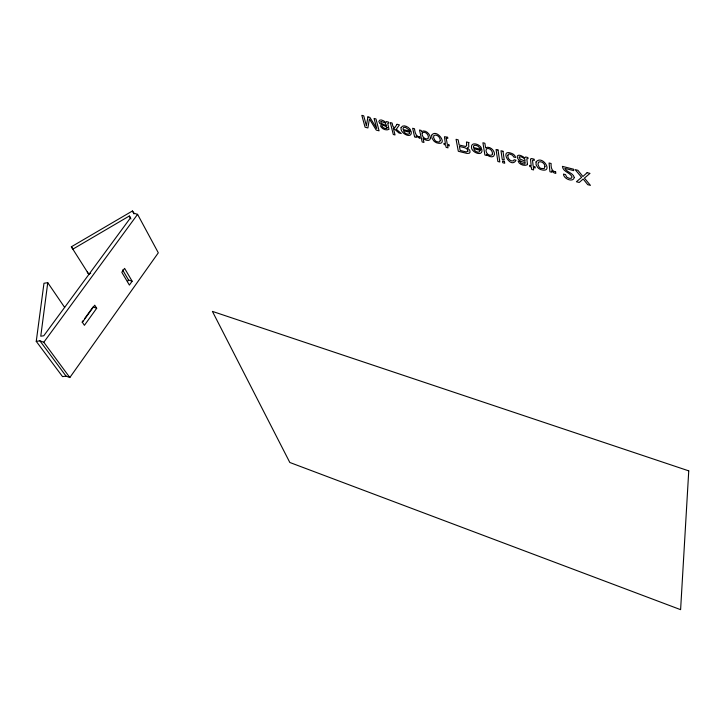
<?xml version="1.0" encoding="UTF-8"?>
<svg xmlns="http://www.w3.org/2000/svg" width="725" height="725" viewBox="0 0 725 725"><rect width="100%" height="100%" fill="white"/><g stroke="black" fill="none" stroke-linecap="round" stroke-linejoin="round"><path stroke-width="1.09" d="M47.759 282.687L40.763 336.219L43.781 335.766L130.563 217.736L129.304 216.014L72.917 249.101L71.358 246.79L132.43 210.984L134.116 213.268L137.578 214.346L158.313 252.817L69.827 377.544L66.057 376.121L62.549 376.628L36.25 341.357L43.971 283.257L47.759 282.687L64.643 307.409M132.14 281.228L129.385 285.088L121.8 272.256L124.6 268.359L132.14 281.228L128.542 280.022L122.588 269.917M127.437 281.563L128.542 280.022M96.706 308.243L84.417 325.317L82.378 322.299L94.73 305.189L96.706 308.243L93.036 306.965L84.617 318.628M82.025 322.217L83.321 320.423M69.827 377.544L43.808 342.254L137.578 214.346M87.254 272.011L88.794 274.304L90.707 273.171M36.25 341.357L39.902 340.822L43.808 342.254M39.902 340.822L66.057 376.121M71.358 246.79L88.794 274.304M129.304 216.014L130.926 218.959M132.43 210.984L134.034 213.948M387.168 127.654L386.778 128.57L384.975 128.416L383.217 127.645L382.111 126.159L380.417 125.733C381.441 128.887 386.18 130.926 388.972 129.349L387.739 123.341L388.836 123.196L388.564 122.108L386.479 121.564L385.917 122.561C384.413 121.084 379.882 118.211 378.812 121.311C379.248 125.679 385.292 124.763 387.168 127.654M466.673 145.236L465.822 146.523L459.142 145.018L458.191 139.862L456.07 139.318L458.318 151.28L467.09 153.446L469.22 153.274L470.072 152.159L469.728 150.238L467.335 147.837L468.83 146.921L468.586 143.468L469.093 142.635L466.483 141.964L466.673 145.236M507.872 155.322C507.382 158.394 510.327 161.729 513.49 160.868L514.107 159.727L516.028 160.225C510.5 170.148 498.066 146.822 512.919 153.981A4.423 2.655 29.9 0 1 514.886 155.839L515.665 157.497L513.744 157.008L512.539 155.213L509.775 154.017A2.655 1.595 30 0 0 508.288 154.461L507.872 155.322M544.964 166.378L544.194 168.635L540.986 168.408A2.963 1.794 28.7 0 1 539.065 166.977L537.95 164.276L538.53 162.146C541.285 160.678 544.874 163.379 544.964 166.378M527.392 163.85L527.202 164.838C524.202 166.279 518.964 164.548 518.094 161.013L519.943 161.485L520.958 162.998L522.825 163.814L524.846 164.004L525.235 162.5C514.786 161.367 514.505 150.157 524.846 157.95L525.643 156.972L527.918 157.561L528.054 158.657L526.785 158.784L527.392 163.85M473.488 146.359L473.47 147.501L481.898 149.649C483.031 157.126 471.359 152.404 471.449 147.275C471.005 141.076 480.494 144.456 481.545 148.444L479.633 147.963L478.183 146.287L476.18 145.363L474.304 145.326L473.488 146.359M530.528 159.237L531.171 165.789L529.567 165.373L529.712 166.569L531.316 166.986L531.597 169.414L533.609 169.931L533.328 167.502L535.222 167.992L535.086 166.795L533.192 166.306L532.531 160.578L532.875 160.062L534.352 160.379L534.216 159.201L531.507 158.503L530.528 159.237M574.318 177.534C572.949 182.89 563.434 178.667 563.452 174.073L565.518 174.607L566.66 177.045L569.116 178.305L571.336 178.287L572.052 176.891C570.104 172.387 562.935 171.97 562.41 166.369L573.611 169.224L573.72 170.629L564.811 168.363C566.887 172.414 573.23 172.831 574.318 177.534M688.75 470.86L680.603 609.662L289.819 462.478L212.407 311.388L688.75 470.86M430.442 138.076C430.315 142.136 424.632 140.26 423.019 138.158L423.962 142.453L422.158 141.982L419.512 130.02L421.234 130.455L421.479 131.578C425.367 129.195 430.315 134.043 430.442 138.076M401.142 127.509C399.33 133.219 412.607 139.807 411.202 131.587L403.136 129.521L403.082 128.379L403.762 127.346L405.529 127.364L408.954 129.92L410.776 130.382C409.398 127.301 403.336 123.667 401.142 127.509M480.095 150.311C479.887 154.235 473.933 151.344 473.724 148.679L480.095 150.311M446.201 138.194L447.298 144.257L449.092 144.719L449.328 145.906L447.533 145.444L448.014 147.864L446.111 147.374L445.63 144.955L444.108 144.565L443.872 143.378L445.386 143.767L444.434 136.726L447.615 137.17L447.842 138.339L446.201 138.194M431.602 135.312L431.964 138.14L433.822 140.931A5.202 3.027 32.6 0 0 436.758 142.843C449.437 146.595 436.867 127.509 431.602 135.312M422.167 133.028C421.361 136.155 425.077 140.224 428.112 138.593C429.526 135.475 425.765 130.962 422.476 132.512L422.167 133.028M494.495 154.47C493.933 158.521 488.278 156.645 486.593 154.343L486.783 155.494L484.898 155.014L482.913 142.762L484.871 143.251L485.596 147.782C489.665 145.698 494.686 150.202 494.495 154.47M519.154 157.089L520.151 159.092L525.154 161.24L524.827 159.391L523.097 157.66L521.021 156.781L519.154 157.089M367.91 116.888L366.406 125.851L363.723 115.828L361.82 115.338L365.074 127.219L367.892 127.944L369.406 119L376.266 130.101L379.084 130.835L375.976 118.945L374.073 118.456L376.746 128.515L369.886 117.396L367.91 116.888M536.047 161.956L536.101 164.802L537.805 167.629A5.347 3.244 28.7 0 0 540.814 169.596C554.335 173.71 542.536 154.053 536.047 161.956M492.456 153.791L491.931 155.05C488.55 156.691 484.545 151.806 486.502 148.752C489.502 147.492 492.746 150.764 492.456 153.791M440.292 140.65L439.196 142.055L436.794 141.665A2.882 1.677 32.6 0 1 434.891 140.269L433.595 137.596L433.885 135.466C436.958 133.799 440.501 137.542 440.292 140.65M409.58 133.065L409.398 133.645C407.296 135.24 404.133 132.856 403.462 130.699L409.562 132.258L409.58 133.065M467.897 151.108L466.248 151.951L460.157 150.438L459.396 146.368C461.979 147.51 467.716 147.093 467.897 151.108M397.055 124.301L394.717 127.845L392.905 126.331L392.098 123.042L390.331 122.588L393.285 134.497L395.025 134.95L393.331 128.071L398.931 132.956L401.269 133.554L396.312 129.24L399.412 124.899L397.055 124.301M381.114 121.483L380.797 122.344L381.522 123.468L386.652 125.824L385.093 122.815L381.114 121.483M587.141 172.668L582.909 176.492L577.897 170.312L575.152 169.614L581.604 177.362L576.411 181.748L579.23 182.473L583.181 179.002L587.721 184.667L590.422 185.364L584.432 178.078L589.987 173.393L587.141 172.668M419.675 136.98C415.679 136.635 414.872 131.932 414.501 128.742L412.634 128.271L414.618 136.989L416.377 137.442L416.041 135.947L420.011 138.52L419.675 136.98M555.649 171.879C551.526 171.608 550.819 166.813 551.109 163.497L549.079 162.98L549.949 171.771L551.861 172.269L551.716 170.756L554 172.858L555.794 173.429L555.649 171.879M498.03 149.993L496.063 149.495L497.867 161.485L499.815 161.983L498.03 149.993M502.987 151.253L500.984 150.746L502.253 159.473L504.237 159.989L502.987 151.253M504.473 161.602L502.488 161.086L502.733 162.735L504.709 163.252L504.473 161.602"/></g></svg>
